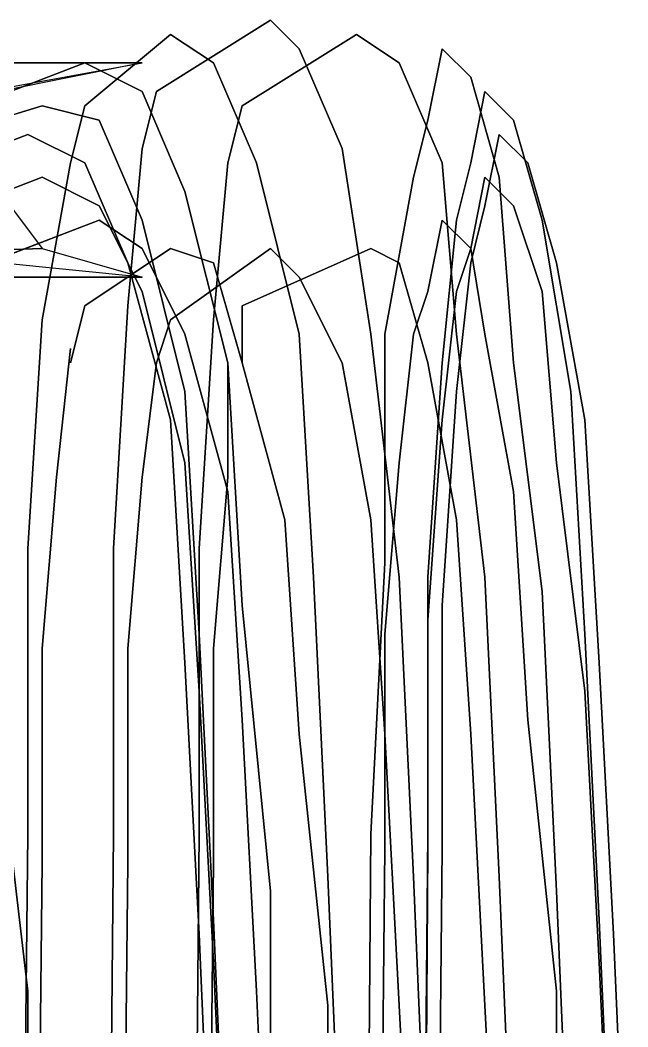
# Model space of a CAD drawing. Extents: x 2173.2 to 2198.9, y 1406.4 to 1430.7.
# Drawn here: x 2196.373 to 2197.702, y 1424.684 to 1426.887 of the extents above; entities that cross this region are included whole.
import ezdxf

# ---------------------------------------------------------------- set-up
doc = ezdxf.new("R2010")
doc.units = 0
doc.layers.add('SEAT', color=5, linetype='Continuous')

msp = doc.modelspace()

# ---------------------------------------------------------------- linework, layer by layer
at = {"layer": 'SEAT'}
for points, invisible_edges in [([(2196.702, 1426.8562, 19.6562), (2196.5145, 1426.6999, 23.6875), (2196.6707, 1426.7312, 23.7188), (2196.9207, 1426.8874, 19.6562)], 10), ([(2196.9207, 1426.8874, 19.6562), (2196.6707, 1426.7312, 23.7188), (2196.8582, 1426.6999, 23.7188), (2197.1082, 1426.8562, 19.6875)], 10), ([(2196.7957, 1426.7937, 18.7812), (2196.702, 1426.8562, 19.6562), (2196.9207, 1426.8874, 19.6562), (2196.9832, 1426.8249, 18.8125)], 10), ([(2196.9832, 1426.8249, 18.8125), (2196.9207, 1426.8874, 19.6562), (2197.1082, 1426.8562, 19.6875), (2197.202, 1426.7937, 18.8125)], 10), ([(2196.5145, 1426.7937, 19.625), (2196.1082, 1426.6374, 23.6562), (2196.5145, 1426.6999, 23.6875), (2196.702, 1426.8562, 19.6562)], 10), ([(2196.6395, 1426.7312, 18.7812), (2196.5145, 1426.7937, 19.625), (2196.702, 1426.8562, 19.6562), (2196.7957, 1426.7937, 18.7812)], 10), ([(2197.1082, 1426.8562, 19.6875), (2196.8582, 1426.6999, 23.7188), (2197.2645, 1426.6687, 23.75), (2197.2957, 1426.8249, 19.6875)], 10), ([(2197.202, 1426.7937, 18.8125), (2197.1082, 1426.8562, 19.6875), (2197.2957, 1426.8249, 19.6875), (2197.3582, 1426.7624, 18.8438)], 10), ([(2196.8895, 1426.5749, 17.9688), (2196.7957, 1426.7937, 18.7812), (2196.9832, 1426.8249, 18.8125), (2197.077, 1426.6062, 17.9688)], 10), ([(2197.077, 1426.6062, 17.9688), (2196.9832, 1426.8249, 18.8125), (2197.202, 1426.7937, 18.8125), (2197.2957, 1426.5749, 18)], 10), ([(2197.2957, 1426.8249, 19.6875), (2197.2645, 1426.6687, 23.75), (2197.3582, 1426.5749, 23.75), (2197.3895, 1426.7312, 19.6875)], 10), ([(2197.3582, 1426.7624, 18.8438), (2197.2957, 1426.8249, 19.6875), (2197.3895, 1426.7312, 19.6875), (2197.452, 1426.6687, 18.875)], 10), ([(2196.4207, 1426.6999, 19.625), (2196.0145, 1426.5749, 23.6562), (2196.1082, 1426.6374, 23.6562), (2196.5145, 1426.7937, 19.625)], 10), ([(2196.5457, 1426.6687, 18.8125), (2196.4207, 1426.6999, 19.625), (2196.5145, 1426.7937, 19.625), (2196.6395, 1426.7312, 18.7812)], 10), ([(2196.7332, 1426.5124, 17.9688), (2196.6395, 1426.7312, 18.7812), (2196.7957, 1426.7937, 18.7812), (2196.8895, 1426.5749, 17.9688)], 10), ([(2197.2957, 1426.5749, 18), (2197.202, 1426.7937, 18.8125), (2197.3582, 1426.7624, 18.8438), (2197.4207, 1426.5437, 18.0312)], 10), ([(2197.4207, 1426.5437, 18.0312), (2197.3582, 1426.7624, 18.8438), (2197.452, 1426.6687, 18.875), (2197.5145, 1426.4499, 18.0625)], 10), ([(2196.5145, 1426.6999, 23.6875), (2196.4832, 1426.5749, 24.3125), (2196.6395, 1426.6062, 24.3438), (2196.6707, 1426.7312, 23.7188)], 10), ([(2196.6395, 1426.4499, 18), (2196.5457, 1426.6687, 18.8125), (2196.6395, 1426.7312, 18.7812), (2196.7332, 1426.5124, 17.9688)], 10), ([(2196.6707, 1426.7312, 23.7188), (2196.6395, 1426.6062, 24.3438), (2196.827, 1426.5749, 24.3438), (2196.8582, 1426.6999, 23.7188)], 10), ([(2197.3895, 1426.7312, 19.6875), (2197.3582, 1426.5749, 23.75), (2197.3895, 1426.4812, 23.75), (2197.4207, 1426.6374, 19.6875)], 10), ([(2197.452, 1426.6687, 18.875), (2197.3895, 1426.7312, 19.6875), (2197.4207, 1426.6374, 19.6875), (2197.4832, 1426.5749, 18.875)], 10), ([(2196.3895, 1426.6374, 19.625), (2195.9832, 1426.4812, 23.6562), (2196.0145, 1426.5749, 23.6562), (2196.4207, 1426.6999, 19.625)], 10), ([(2196.1082, 1426.6374, 23.6562), (2196.077, 1426.5124, 24.2812), (2196.4832, 1426.5749, 24.3125), (2196.5145, 1426.6999, 23.6875)], 10), ([(2196.5145, 1426.5749, 18.8125), (2196.3895, 1426.6374, 19.625), (2196.4207, 1426.6999, 19.625), (2196.5457, 1426.6687, 18.8125)], 10), ([(2196.8582, 1426.6999, 23.7188), (2196.827, 1426.5749, 24.3438), (2197.2332, 1426.5437, 24.3438), (2197.2645, 1426.6687, 23.75)], 10), ([(2196.6082, 1426.3562, 18.0312), (2196.5145, 1426.5749, 18.8125), (2196.5457, 1426.6687, 18.8125), (2196.6395, 1426.4499, 18)], 10), ([(2197.2645, 1426.6687, 23.75), (2197.2332, 1426.5437, 24.3438), (2197.327, 1426.4499, 24.3125), (2197.3582, 1426.5749, 23.75)], 10), ([(2197.5145, 1426.4499, 18.0625), (2197.452, 1426.6687, 18.875), (2197.4832, 1426.5749, 18.875), (2197.5457, 1426.3562, 18.0938)], 10), ([(2196.4207, 1426.5437, 19.625), (2196.0145, 1426.3874, 23.6562), (2195.9832, 1426.4812, 23.6562), (2196.3895, 1426.6374, 19.625)], 10), ([(2196.5457, 1426.4812, 18.8438), (2196.4207, 1426.5437, 19.625), (2196.3895, 1426.6374, 19.625), (2196.5145, 1426.5749, 18.8125)], 10), ([(2197.4207, 1426.6374, 19.6875), (2197.3895, 1426.4812, 23.75), (2197.3582, 1426.3874, 23.75), (2197.3895, 1426.5437, 19.6875)], 10), ([(2197.4832, 1426.5749, 18.875), (2197.4207, 1426.6374, 19.6875), (2197.3895, 1426.5437, 19.6875), (2197.452, 1426.4812, 18.9062)], 10), ([(2196.4832, 1426.5749, 24.3125), (2196.4207, 1426.2312, 24.8438), (2196.6082, 1426.2624, 24.875), (2196.6395, 1426.6062, 24.3438)], 10), ([(2196.6395, 1426.6062, 24.3438), (2196.6082, 1426.2624, 24.875), (2196.7957, 1426.2312, 24.875), (2196.827, 1426.5749, 24.3438)], 10), ([(2196.9832, 1426.1999, 17.1875), (2196.8895, 1426.5749, 17.9688), (2197.077, 1426.6062, 17.9688), (2197.1395, 1426.1999, 17.1875)], 10), ([(2197.1395, 1426.1999, 17.1875), (2197.077, 1426.6062, 17.9688), (2197.2957, 1426.5749, 18), (2197.327, 1426.1999, 17.2188)], 10), ([(2196.077, 1426.5124, 24.2812), (2196.0457, 1426.1999, 24.7812), (2196.4207, 1426.2312, 24.8438), (2196.4832, 1426.5749, 24.3125)], 10), ([(2196.6395, 1426.2937, 18.0625), (2196.5457, 1426.4812, 18.8438), (2196.5145, 1426.5749, 18.8125), (2196.6082, 1426.3562, 18.0312)], 10), ([(2196.827, 1426.1374, 17.2188), (2196.7332, 1426.5124, 17.9688), (2196.8895, 1426.5749, 17.9688), (2196.9832, 1426.1999, 17.1875)], 10), ([(2196.827, 1426.5749, 24.3438), (2196.7957, 1426.2312, 24.875), (2197.1707, 1426.1999, 24.875), (2197.2332, 1426.5437, 24.3438)], 10), ([(2197.327, 1426.1999, 17.2188), (2197.2957, 1426.5749, 18), (2197.4207, 1426.5437, 18.0312), (2197.452, 1426.1374, 17.25)], 10), ([(2197.3582, 1426.5749, 23.75), (2197.327, 1426.4499, 24.3125), (2197.3582, 1426.3562, 24.2812), (2197.3895, 1426.4812, 23.75)], 10), ([(2197.5457, 1426.3562, 18.0938), (2197.4832, 1426.5749, 18.875), (2197.452, 1426.4812, 18.9062), (2197.5145, 1426.2937, 18.125)], 10), ([(2196.5457, 1426.4499, 19.625), (2196.1395, 1426.2937, 23.6562), (2196.0145, 1426.3874, 23.6562), (2196.4207, 1426.5437, 19.625)], 10), ([(2196.6395, 1426.3874, 18.8438), (2196.5457, 1426.4499, 19.625), (2196.4207, 1426.5437, 19.625), (2196.5457, 1426.4812, 18.8438)], 10), ([(2197.2332, 1426.5437, 24.3438), (2197.1707, 1426.1999, 24.875), (2197.2957, 1426.1374, 24.8125), (2197.327, 1426.4499, 24.3125)], 10), ([(2197.3895, 1426.5437, 19.6875), (2197.3582, 1426.3874, 23.75), (2197.2645, 1426.2937, 23.7188), (2197.2957, 1426.4499, 19.6875)], 10), ([(2197.452, 1426.4812, 18.9062), (2197.3895, 1426.5437, 19.6875), (2197.2957, 1426.4499, 19.6875), (2197.3582, 1426.3874, 18.9062)], 10), ([(2197.452, 1426.1374, 17.25), (2197.4207, 1426.5437, 18.0312), (2197.5145, 1426.4499, 18.0625), (2197.577, 1426.0749, 17.3125)], 10), ([(2196.7332, 1426.0749, 17.25), (2196.6395, 1426.4499, 18), (2196.7332, 1426.5124, 17.9688), (2196.827, 1426.1374, 17.2188)], 10), ([(2196.7332, 1426.1999, 18.0938), (2196.6395, 1426.3874, 18.8438), (2196.5457, 1426.4812, 18.8438), (2196.6395, 1426.2937, 18.0625)], 10), ([(2197.3895, 1426.4812, 23.75), (2197.3582, 1426.3562, 24.2812), (2197.327, 1426.2937, 24.25), (2197.3582, 1426.3874, 23.75)], 10), ([(2197.5145, 1426.2937, 18.125), (2197.452, 1426.4812, 18.9062), (2197.3582, 1426.3874, 18.9062), (2197.3895, 1426.1999, 18.1562)], 10), ([(2196.702, 1426.3874, 19.625), (2196.5145, 1426.2624, 23.6875), (2196.1395, 1426.2937, 23.6562), (2196.5457, 1426.4499, 19.625)], 10), ([(2196.7957, 1426.3562, 18.875), (2196.702, 1426.3874, 19.625), (2196.5457, 1426.4499, 19.625), (2196.6395, 1426.3874, 18.8438)], 10), ([(2196.702, 1426.0124, 17.3125), (2196.6082, 1426.3562, 18.0312), (2196.6395, 1426.4499, 18), (2196.7332, 1426.0749, 17.25)], 10), ([(2197.2957, 1426.4499, 19.6875), (2197.2645, 1426.2937, 23.7188), (2196.8582, 1426.2624, 23.6875), (2197.1395, 1426.3874, 19.6562)], 10), ([(2197.3582, 1426.3874, 18.9062), (2197.2957, 1426.4499, 19.6875), (2197.1395, 1426.3874, 19.6562), (2197.202, 1426.3562, 18.9062)], 10), ([(2197.327, 1426.4499, 24.3125), (2197.2957, 1426.1374, 24.8125), (2197.327, 1426.0749, 24.7812), (2197.3582, 1426.3562, 24.2812)], 10), ([(2197.577, 1426.0749, 17.3125), (2197.5145, 1426.4499, 18.0625), (2197.5457, 1426.3562, 18.0938), (2197.6082, 1426.0124, 17.375)], 10), ([(2196.9207, 1426.3874, 19.6562), (2196.702, 1426.2312, 23.6875), (2196.5145, 1426.2624, 23.6875), (2196.702, 1426.3874, 19.625)], 10), ([(2196.8582, 1426.1374, 18.125), (2196.7957, 1426.3562, 18.875), (2196.6395, 1426.3874, 18.8438), (2196.7332, 1426.1999, 18.0938)], 10), ([(2196.9832, 1426.3249, 18.875), (2196.9207, 1426.3874, 19.6562), (2196.702, 1426.3874, 19.625), (2196.7957, 1426.3562, 18.875)], 10), ([(2197.1395, 1426.3874, 19.6562), (2196.8582, 1426.2624, 23.6875), (2196.702, 1426.2312, 23.6875), (2196.9207, 1426.3874, 19.6562)], 10), ([(2197.202, 1426.3562, 18.9062), (2197.1395, 1426.3874, 19.6562), (2196.9207, 1426.3874, 19.6562), (2196.9832, 1426.3249, 18.875)], 10), ([(2197.3895, 1426.1999, 18.1562), (2197.3582, 1426.3874, 18.9062), (2197.202, 1426.3562, 18.9062), (2197.2645, 1426.1374, 18.1562)], 10), ([(2197.3582, 1426.3874, 23.75), (2197.327, 1426.2937, 24.25), (2197.2332, 1426.1999, 24.2188), (2197.2645, 1426.2937, 23.7188)], 10), ([(2196.7332, 1425.9187, 17.3438), (2196.6395, 1426.2937, 18.0625), (2196.6082, 1426.3562, 18.0312), (2196.702, 1426.0124, 17.3125)], 10), ([(2197.077, 1426.1374, 18.1562), (2196.9832, 1426.3249, 18.875), (2196.7957, 1426.3562, 18.875), (2196.8582, 1426.1374, 18.125)], 10), ([(2197.2645, 1426.1374, 18.1562), (2197.202, 1426.3562, 18.9062), (2196.9832, 1426.3249, 18.875), (2197.077, 1426.1374, 18.1562)], 10), ([(2197.3582, 1426.3562, 24.2812), (2197.327, 1426.0749, 24.7812), (2197.2957, 1426.0124, 24.7188), (2197.327, 1426.2937, 24.25)], 10), ([(2197.6082, 1426.0124, 17.375), (2197.5457, 1426.3562, 18.0938), (2197.5145, 1426.2937, 18.125), (2197.5457, 1425.9187, 17.4062)], 10), ([(2196.5145, 1426.2624, 23.6875), (2196.4832, 1426.1374, 24.1562), (2196.1082, 1426.1999, 24.125), (2196.1395, 1426.2937, 23.6562)], 10), ([(2196.827, 1425.8562, 17.4062), (2196.7332, 1426.1999, 18.0938), (2196.6395, 1426.2937, 18.0625), (2196.7332, 1425.9187, 17.3438)], 10), ([(2197.2645, 1426.2937, 23.7188), (2197.2332, 1426.1999, 24.2188), (2196.8582, 1426.1374, 24.1562), (2196.8582, 1426.2624, 23.6875)], 10), ([(2197.327, 1426.2937, 24.25), (2197.2957, 1426.0124, 24.7188), (2197.202, 1425.9187, 24.625), (2197.2332, 1426.1999, 24.2188)], 10), ([(2197.5457, 1425.9187, 17.4062), (2197.5145, 1426.2937, 18.125), (2197.3895, 1426.1999, 18.1562), (2197.452, 1425.8562, 17.4375)], 10), ([(2196.4207, 1426.2312, 24.8438), (2196.3895, 1425.7312, 25.25), (2196.577, 1425.7312, 25.2812), (2196.6082, 1426.2624, 24.875)], 10), ([(2196.702, 1426.2312, 23.6875), (2196.6707, 1426.1374, 24.1562), (2196.4832, 1426.1374, 24.1562), (2196.5145, 1426.2624, 23.6875)], 10), ([(2196.6082, 1426.2624, 24.875), (2196.577, 1425.7312, 25.2812), (2196.7645, 1425.7312, 25.2812), (2196.7957, 1426.2312, 24.875)], 10), ([(2196.8582, 1426.2624, 23.6875), (2196.8582, 1426.1374, 24.1562), (2196.6707, 1426.1374, 24.1562), (2196.702, 1426.2312, 23.6875)], 10), ([(2196.0457, 1426.1999, 24.7812), (2196.0145, 1425.6999, 25.1562), (2196.3895, 1425.7312, 25.25), (2196.4207, 1426.2312, 24.8438)], 10), ([(2196.7957, 1426.2312, 24.875), (2196.7645, 1425.7312, 25.2812), (2197.1707, 1425.6999, 25.25), (2197.1707, 1426.1999, 24.875)], 10), ([(2196.4832, 1426.1687, 24.1562), (2196.452, 1425.8874, 24.5625), (2196.077, 1425.9187, 24.5625), (2196.1082, 1426.1999, 24.125)], 10), ([(2196.952, 1425.7937, 17.4375), (2196.8582, 1426.1374, 18.125), (2196.7332, 1426.1999, 18.0938), (2196.827, 1425.8562, 17.4062)], 10), ([(2196.8582, 1425.6062, 16.5625), (2196.827, 1426.1374, 17.2188), (2196.9832, 1426.1999, 17.1875), (2197.0145, 1425.6687, 16.5312)], 10), ([(2197.2332, 1426.1999, 24.2188), (2197.202, 1425.9187, 24.625), (2196.827, 1425.8874, 24.5625), (2196.827, 1426.1374, 24.1562)], 10), ([(2197.0145, 1425.6687, 16.5312), (2196.9832, 1426.1999, 17.1875), (2197.1395, 1426.1999, 17.1875), (2197.202, 1425.6687, 16.5312)], 10), ([(2197.202, 1425.6687, 16.5312), (2197.1395, 1426.1999, 17.1875), (2197.327, 1426.1999, 17.2188), (2197.3895, 1425.6687, 16.5312)], 10), ([(2197.1707, 1426.1999, 24.875), (2197.1707, 1425.6999, 25.25), (2197.2645, 1425.6687, 25.1875), (2197.2957, 1426.1374, 24.8125)], 10), ([(2197.452, 1425.8562, 17.4375), (2197.3895, 1426.1999, 18.1562), (2197.2645, 1426.1374, 18.1562), (2197.327, 1425.7937, 17.4688)], 10), ([(2197.3895, 1425.6687, 16.5312), (2197.327, 1426.1999, 17.2188), (2197.452, 1426.1374, 17.25), (2197.5145, 1425.6374, 16.5938)], 10), ([(2196.6707, 1426.1374, 24.1562), (2196.6395, 1425.8874, 24.5625), (2196.452, 1425.8874, 24.5625), (2196.4832, 1426.1687, 24.1562)], 10), ([(2196.827, 1426.1374, 24.1562), (2196.827, 1425.8874, 24.5625), (2196.6395, 1425.8874, 24.5625), (2196.6707, 1426.1374, 24.1562)], 10), ([(2196.7645, 1425.5437, 16.5938), (2196.7332, 1426.0749, 17.25), (2196.827, 1426.1374, 17.2188), (2196.8582, 1425.6062, 16.5625)], 10), ([(2197.1395, 1425.7937, 17.4688), (2197.077, 1426.1374, 18.1562), (2196.8582, 1426.1374, 18.125), (2196.952, 1425.7937, 17.4375)], 10), ([(2197.327, 1425.7937, 17.4688), (2197.2645, 1426.1374, 18.1562), (2197.077, 1426.1374, 18.1562), (2197.1395, 1425.7937, 17.4688)], 10), ([(2197.2957, 1426.1374, 24.8125), (2197.2645, 1425.6687, 25.1875), (2197.2957, 1425.6062, 25.0938), (2197.327, 1426.0749, 24.7812)], 10), ([(2197.5145, 1425.6374, 16.5938), (2197.452, 1426.1374, 17.25), (2197.577, 1426.0749, 17.3125), (2197.6082, 1425.5437, 16.6562)], 10), ([(2196.7332, 1425.4812, 16.6562), (2196.702, 1426.0124, 17.3125), (2196.7332, 1426.0749, 17.25), (2196.7645, 1425.5437, 16.5938)], 10), ([(2197.327, 1426.0749, 24.7812), (2197.2957, 1425.6062, 25.0938), (2197.2645, 1425.5749, 25.0312), (2197.2957, 1426.0124, 24.7188)], 10), ([(2197.6082, 1425.5437, 16.6562), (2197.577, 1426.0749, 17.3125), (2197.6082, 1426.0124, 17.375), (2197.6395, 1425.4812, 16.7188)], 10), ([(2196.7645, 1425.4187, 16.7188), (2196.7332, 1425.9187, 17.3438), (2196.702, 1426.0124, 17.3125), (2196.7332, 1425.4812, 16.6562)], 10), ([(2197.2957, 1426.0124, 24.7188), (2197.2645, 1425.5749, 25.0312), (2197.1707, 1425.5437, 24.9375), (2197.202, 1425.9187, 24.625)], 10), ([(2197.6395, 1425.4812, 16.7188), (2197.6082, 1426.0124, 17.375), (2197.5457, 1425.9187, 17.4062), (2197.6082, 1425.4187, 16.7812)], 10), ([(2196.452, 1425.8874, 24.5625), (2196.4207, 1425.5124, 24.8438), (2196.0457, 1425.5437, 24.8438), (2196.077, 1425.9187, 24.5625)], 10), ([(2196.8582, 1425.3562, 16.7812), (2196.827, 1425.8562, 17.4062), (2196.7332, 1425.9187, 17.3438), (2196.7645, 1425.4187, 16.7188)], 10), ([(2197.202, 1425.9187, 24.625), (2197.1707, 1425.5437, 24.9375), (2196.7957, 1425.5124, 24.875), (2196.827, 1425.8874, 24.5625)], 10), ([(2197.6082, 1425.4187, 16.7812), (2197.5457, 1425.9187, 17.4062), (2197.452, 1425.8562, 17.4375), (2197.4832, 1425.3562, 16.8438)], 10), ([(2196.6395, 1425.8874, 24.5625), (2196.6082, 1425.5124, 24.8438), (2196.4207, 1425.5124, 24.8438), (2196.452, 1425.8874, 24.5625)], 10), ([(2196.827, 1425.8874, 24.5625), (2196.7957, 1425.5124, 24.875), (2196.6082, 1425.5124, 24.8438), (2196.6395, 1425.8874, 24.5625)], 10), ([(2196.9832, 1425.3249, 16.8438), (2196.952, 1425.7937, 17.4375), (2196.827, 1425.8562, 17.4062), (2196.8582, 1425.3562, 16.7812)], 10), ([(2197.4832, 1425.3562, 16.8438), (2197.452, 1425.8562, 17.4375), (2197.327, 1425.7937, 17.4688), (2197.3582, 1425.3249, 16.875)], 10), ([(2197.1707, 1425.3249, 16.875), (2197.1395, 1425.7937, 17.4688), (2196.952, 1425.7937, 17.4375), (2196.9832, 1425.3249, 16.8438)], 10), ([(2197.3582, 1425.3249, 16.875), (2197.327, 1425.7937, 17.4688), (2197.1395, 1425.7937, 17.4688), (2197.1707, 1425.3249, 16.875)], 10), ([(2196.0145, 1425.6999, 25.1562), (2195.9832, 1425.1062, 25.3438), (2196.3895, 1425.1062, 25.4375), (2196.3895, 1425.7312, 25.25)], 10), ([(2196.3895, 1425.7312, 25.25), (2196.3895, 1425.1062, 25.4375), (2196.577, 1425.1062, 25.4688), (2196.577, 1425.7312, 25.2812)], 10), ([(2196.577, 1425.7312, 25.2812), (2196.577, 1425.1062, 25.4688), (2196.7645, 1425.1062, 25.4688), (2196.7645, 1425.7312, 25.2812)], 10), ([(2196.7645, 1425.7312, 25.2812), (2196.7645, 1425.1062, 25.4688), (2197.1395, 1425.1062, 25.4375), (2197.1707, 1425.6999, 25.25)], 10), ([(2197.1707, 1425.6999, 25.25), (2197.1395, 1425.1062, 25.4375), (2197.2645, 1425.1062, 25.3438), (2197.2645, 1425.6687, 25.1875)], 10), ([(2196.9207, 1424.9812, 16), (2196.8582, 1425.6062, 16.5625), (2197.0145, 1425.6687, 16.5312), (2197.0457, 1425.0124, 15.9688)], 10), ([(2197.0457, 1425.0124, 15.9688), (2197.0145, 1425.6687, 16.5312), (2197.202, 1425.6687, 16.5312), (2197.2332, 1425.0124, 15.9688)], 10), ([(2197.2332, 1425.0124, 15.9688), (2197.202, 1425.6687, 16.5312), (2197.3895, 1425.6687, 16.5312), (2197.4207, 1425.0124, 16)], 10), ([(2197.2645, 1425.6687, 25.1875), (2197.2645, 1425.1062, 25.3438), (2197.2957, 1425.0749, 25.2812), (2197.2957, 1425.6062, 25.0938)], 10), ([(2197.4207, 1425.0124, 16), (2197.3895, 1425.6687, 16.5312), (2197.5145, 1425.6374, 16.5938), (2197.5457, 1424.9812, 16.0312)], 10), ([(2197.5457, 1424.9812, 16.0312), (2197.5145, 1425.6374, 16.5938), (2197.6082, 1425.5437, 16.6562), (2197.6395, 1424.9187, 16.125)], 10), ([(2196.7957, 1424.9187, 16.0625), (2196.7645, 1425.5437, 16.5938), (2196.8582, 1425.6062, 16.5625), (2196.9207, 1424.9812, 16)], 10), ([(2197.2957, 1425.6062, 25.0938), (2197.2957, 1425.0749, 25.2812), (2197.2645, 1425.0749, 25.1875), (2197.2645, 1425.5749, 25.0312)], 10), ([(2197.2645, 1425.5749, 25.0312), (2197.2645, 1425.0749, 25.1875), (2197.1707, 1425.0749, 25.0938), (2197.1707, 1425.5437, 24.9375)], 10), ([(2196.4207, 1425.5124, 24.8438), (2196.4207, 1425.0437, 24.9688), (2196.0457, 1425.0749, 25), (2196.0457, 1425.5437, 24.8438)], 10), ([(2196.7645, 1424.8874, 16.125), (2196.7332, 1425.4812, 16.6562), (2196.7645, 1425.5437, 16.5938), (2196.7957, 1424.9187, 16.0625)], 10), ([(2197.1707, 1425.5437, 24.9375), (2197.1707, 1425.0749, 25.0938), (2196.7957, 1425.0437, 25), (2196.7957, 1425.5124, 24.875)], 10), ([(2197.6395, 1424.9187, 16.125), (2197.6082, 1425.5437, 16.6562), (2197.6395, 1425.4812, 16.7188), (2197.6707, 1424.8874, 16.1875)], 10), ([(2196.6082, 1425.5124, 24.8438), (2196.6082, 1425.0437, 24.9688), (2196.4207, 1425.0437, 24.9688), (2196.4207, 1425.5124, 24.8438)], 10), ([(2196.7957, 1425.5124, 24.875), (2196.7957, 1425.0437, 25), (2196.6082, 1425.0437, 24.9688), (2196.6082, 1425.5124, 24.8438)], 10), ([(2196.7957, 1424.8249, 16.2188), (2196.7645, 1425.4187, 16.7188), (2196.7332, 1425.4812, 16.6562), (2196.7645, 1424.8874, 16.125)], 10), ([(2197.6707, 1424.8874, 16.1875), (2197.6395, 1425.4812, 16.7188), (2197.6082, 1425.4187, 16.7812), (2197.6395, 1424.8249, 16.25)], 10), ([(2196.8895, 1424.7624, 16.2812), (2196.8582, 1425.3562, 16.7812), (2196.7645, 1425.4187, 16.7188), (2196.7957, 1424.8249, 16.2188)], 10), ([(2197.6395, 1424.8249, 16.25), (2197.6082, 1425.4187, 16.7812), (2197.4832, 1425.3562, 16.8438), (2197.5457, 1424.7624, 16.3438)], 10), ([(2197.0457, 1424.7312, 16.3438), (2196.9832, 1425.3249, 16.8438), (2196.8582, 1425.3562, 16.7812), (2196.8895, 1424.7624, 16.2812)], 10), ([(2197.5457, 1424.7624, 16.3438), (2197.4832, 1425.3562, 16.8438), (2197.3582, 1425.3249, 16.875), (2197.3895, 1424.7312, 16.375)], 10), ([(2197.202, 1424.7312, 16.375), (2197.1707, 1425.3249, 16.875), (2196.9832, 1425.3249, 16.8438), (2197.0457, 1424.7312, 16.3438)], 10), ([(2197.3895, 1424.7312, 16.375), (2197.3582, 1425.3249, 16.875), (2197.1707, 1425.3249, 16.875), (2197.202, 1424.7312, 16.375)], 10), ([(2196.3895, 1424.7624, 16.625), (2195.8895, 1424.7624, 16.5625), (2195.827, 1425.2937, 17.125), (2196.327, 1425.2937, 17.1562)], 5), ([(2196.327, 1425.2937, 17.1562), (2196.327, 1424.8874, 17.4375), (2196.3582, 1424.4187, 16.9688), (2196.3895, 1424.7624, 16.625)], 5), ([(2195.9832, 1425.1062, 25.3438), (2195.9207, 1415.6687, 26.5), (2196.2957, 1415.6999, 26.5938), (2196.3895, 1425.1062, 25.4375)], 10), ([(2196.3895, 1425.1062, 25.4375), (2196.2957, 1415.6999, 26.5938), (2196.4832, 1415.6999, 26.625), (2196.577, 1425.1062, 25.4688)], 10), ([(2196.7645, 1425.1062, 25.4688), (2196.577, 1425.1062, 25.4688), (2196.4832, 1415.6999, 26.625), (2196.6707, 1415.6999, 26.625)], 5), ([(2196.7645, 1425.1062, 25.4688), (2196.6707, 1415.6999, 26.625), (2197.077, 1415.6687, 26.5938), (2197.1395, 1425.1062, 25.4375)], 10), ([(2197.1395, 1425.1062, 25.4375), (2197.077, 1415.6687, 26.5938), (2197.1707, 1415.6687, 26.5), (2197.2645, 1425.1062, 25.3438)], 10), ([(2197.2645, 1425.1062, 25.3438), (2197.1707, 1415.6687, 26.5), (2197.202, 1415.6687, 26.4375), (2197.2957, 1425.0749, 25.2812)], 10), ([(2196.4207, 1425.0437, 24.9688), (2196.327, 1415.6374, 26.125), (2195.952, 1415.6374, 26.1562), (2196.0457, 1425.0749, 25)], 10), ([(2197.1707, 1425.0749, 25.0938), (2197.077, 1415.6374, 26.25), (2196.702, 1415.6374, 26.1562), (2196.7957, 1425.0437, 25)], 10), ([(2197.2645, 1425.0749, 25.1875), (2197.202, 1415.6374, 26.3438), (2197.077, 1415.6374, 26.25), (2197.1707, 1425.0749, 25.0938)], 10), ([(2197.2957, 1425.0749, 25.2812), (2197.202, 1415.6687, 26.4375), (2197.202, 1415.6374, 26.3438), (2197.2645, 1425.0749, 25.1875)], 10), ([(2196.6082, 1425.0437, 24.9688), (2196.5145, 1415.6374, 26.125), (2196.327, 1415.6374, 26.125), (2196.4207, 1425.0437, 24.9688)], 10), ([(2196.7957, 1425.0437, 25), (2196.702, 1415.6374, 26.1562), (2196.5145, 1415.6374, 26.125), (2196.6082, 1425.0437, 24.9688)], 10), ([(2196.9207, 1424.2312, 15.5938), (2196.9207, 1424.9812, 16), (2197.0457, 1425.0124, 15.9688), (2197.077, 1424.2624, 15.5312)], 10), ([(2197.077, 1424.2624, 15.5312), (2197.0457, 1425.0124, 15.9688), (2197.2332, 1425.0124, 15.9688), (2197.2645, 1424.2624, 15.5312)], 10), ([(2197.2645, 1424.2624, 15.5312), (2197.2332, 1425.0124, 15.9688), (2197.4207, 1425.0124, 16), (2197.452, 1424.2624, 15.5625)], 10), ([(2197.452, 1424.2624, 15.5625), (2197.4207, 1425.0124, 16), (2197.5457, 1424.9812, 16.0312), (2197.577, 1424.2312, 15.625)], 10), ([(2196.827, 1424.1999, 15.6562), (2196.7957, 1424.9187, 16.0625), (2196.9207, 1424.9812, 16), (2196.9207, 1424.2312, 15.5938)], 10), ([(2197.577, 1424.2312, 15.625), (2197.5457, 1424.9812, 16.0312), (2197.6395, 1424.9187, 16.125), (2197.6707, 1424.1999, 15.7188)], 10), ([(2196.7957, 1424.1687, 15.7188), (2196.7645, 1424.8874, 16.125), (2196.7957, 1424.9187, 16.0625), (2196.827, 1424.1999, 15.6562)], 10), ([(2197.6707, 1424.1999, 15.7188), (2197.6395, 1424.9187, 16.125), (2197.6707, 1424.8874, 16.1875), (2197.702, 1424.1687, 15.7812)], 10), ([(2196.827, 1424.1374, 15.8125), (2196.7957, 1424.8249, 16.2188), (2196.7645, 1424.8874, 16.125), (2196.7957, 1424.1687, 15.7188)], 10), ([(2197.702, 1424.1687, 15.7812), (2197.6707, 1424.8874, 16.1875), (2197.6395, 1424.8249, 16.25), (2197.6707, 1424.1374, 15.875)], 10), ([(2196.9207, 1424.0749, 15.9062), (2196.8895, 1424.7624, 16.2812), (2196.7957, 1424.8249, 16.2188), (2196.827, 1424.1374, 15.8125)], 10), ([(2197.6707, 1424.1374, 15.875), (2197.6395, 1424.8249, 16.25), (2197.5457, 1424.7624, 16.3438), (2197.5457, 1424.0749, 15.9375)], 10), ([(2196.3895, 1424.4187, 16.375), (2195.8895, 1424.4187, 16.3438), (2195.8895, 1424.7624, 16.5625), (2196.3895, 1424.7624, 16.625)], 5), ([(2196.3895, 1424.7624, 16.625), (2196.3582, 1424.4187, 16.9688), (2196.3582, 1424.1374, 16.7812), (2196.3895, 1424.4187, 16.375)], 5), ([(2197.0457, 1424.0749, 15.9688), (2197.0457, 1424.7312, 16.3438), (2196.8895, 1424.7624, 16.2812), (2196.9207, 1424.0749, 15.9062)], 10), ([(2197.5457, 1424.0749, 15.9375), (2197.5457, 1424.7624, 16.3438), (2197.3895, 1424.7312, 16.375), (2197.4207, 1424.0749, 16)], 10), ([(2197.2332, 1424.0749, 16), (2197.202, 1424.7312, 16.375), (2197.0457, 1424.7312, 16.3438), (2197.0457, 1424.0749, 15.9688)], 10), ([(2197.4207, 1424.0749, 16), (2197.3895, 1424.7312, 16.375), (2197.202, 1424.7312, 16.375), (2197.2332, 1424.0749, 16)], 10)]:
    msp.add_3dface(points, dxfattribs=dict(at, invisible_edges=invisible_edges))
for points in [[(2196.6395, 1426.7937, 21.625), (2195.5145, 1426.7937, 21.5625), (2195.4832, 1426.7624, 21.7812), (2196.2957, 1426.7312, 21.8125)], [(2196.327, 1426.7312, 21.375), (2195.5145, 1426.7937, 21.3125), (2195.5145, 1426.7937, 21.5625), (2196.6395, 1426.7937, 21.625)], [(2195.5145, 1426.3562, 21.2812), (2195.5145, 1426.5124, 21.1875), (2196.327, 1426.5124, 21.25), (2196.4207, 1426.3874, 21.3438)], [(2196.6395, 1426.3249, 21.5938), (2195.5145, 1426.3249, 21.5312), (2195.5145, 1426.3562, 21.2812), (2196.4207, 1426.3874, 21.3438)], [(2196.327, 1426.3562, 21.7812), (2195.4832, 1426.3249, 21.75), (2195.5145, 1426.3249, 21.5312), (2196.6395, 1426.3249, 21.5938)]]:
    msp.add_3dface(points, dxfattribs=at)

doc.saveas('drawing.dxf')
